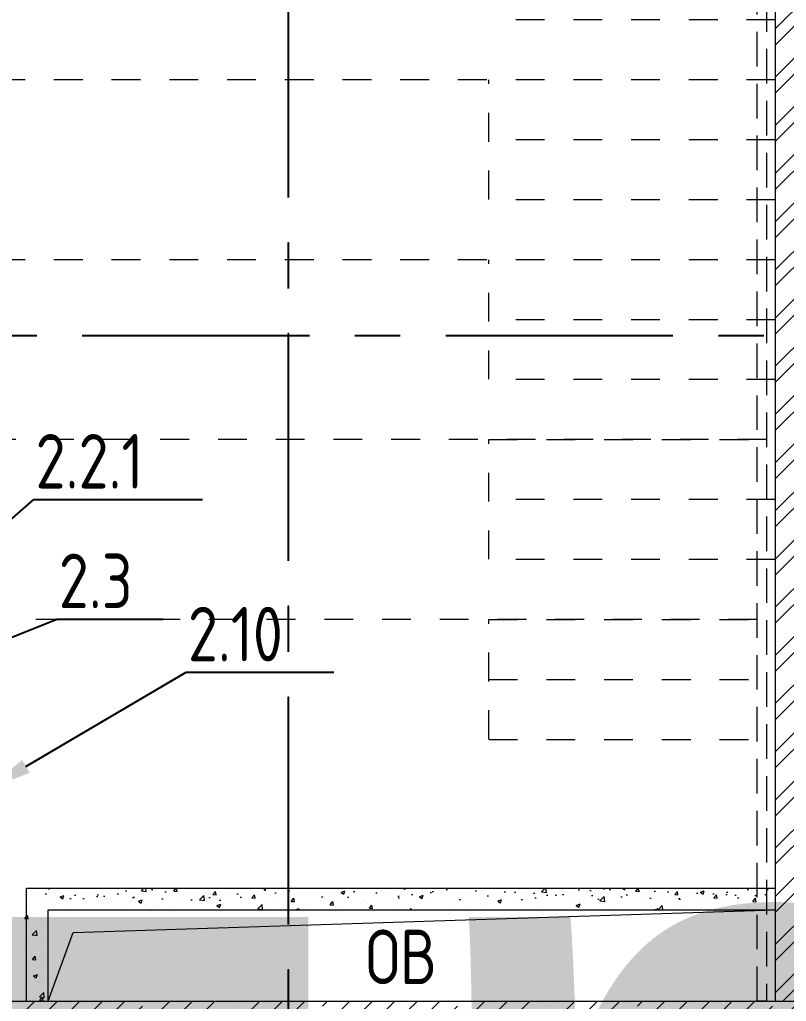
# Model space of a CAD drawing. Header units: millimetres. Extents: x 304092 to 9387535, y -16707 to 344175.
# Drawn here: x 414339 to 418557, y 81796 to 87197 of the extents above; entities that cross this region are included whole.
import ezdxf
from ezdxf import colors
from ezdxf.entities.mleader import LeaderData, LeaderLine
from ezdxf.enums import TextEntityAlignment as Align
from ezdxf.math import Vec2, Vec3

# ---------------------------------------------------------------- set-up
doc = ezdxf.new("R2018")
doc.units = ezdxf.units.MM
for name, pattern in [('CENTER', [2, 1.25, -0.25, 0.25, -0.25]), ('HIDDEN2', [4.7625, 3.175, -1.5875]), ('Штрих', [6.35, 3.175, -3.175])]:
    doc.linetypes.add(name, pattern=pattern)
for name, color, linetype, lineweight in [('_TEXT', 7, 'Continuous', 30), ('АР_Лестницы ограждения', 62, 'Continuous', 13), ('АР_Маркер экспликации', 239, 'Continuous', 13), ('АР_Номер помещения', 250, 'Continuous', 9), ('АР_Оси', 7, 'Continuous', 25), ('АР_Отверстия', 250, 'Continuous', 15), ('АР_Перегородки газоблок', 165, 'Continuous', 30), ('АР_Перегородки газоблок_Штрих', 165, 'Continuous', 5), ('АР_Сущ Несущая стена', 250, 'Continuous', 50), ('АР_тонкая линия', 250, 'Continuous', 0), ('АР_Штриховка кирпич', 250, 'Continuous', 9), ('АР_Штриховка монолит', 29, 'Continuous', 9)]:
    doc.layers.add(name, color=color, linetype=linetype, lineweight=lineweight)
doc.layers.add('АР_лестницы', color=7, linetype='Continuous', lineweight=15, true_color=0xff24ff)
doc.layers.add('АР_Названия помещений', color=124, linetype='Continuous', lineweight=5, plot=False)
doc.layers.add('АР_Помещения_площадь', color=19, linetype='Continuous', lineweight=9, plot=False)
doc.styles.add('ICOCPEUR', font='isocpeur.ttf')
doc.styles.add('ISOCPEUR', font='', dxfattribs={"height": 250})
doc.styles.get("Standard").update_dxf_attribs({"font": 'GOST.TTF'})
doc.styles.get('ISOCPEUR').set_extended_font_data('ISOCPEUR', italic=True)

# ---------------------------------------------------------------- blocks, each defined once
blk = doc.blocks.new('*U48')
at = {"color": 7, "style": 'ISOCPEUR', "width": 0.7, "flags": 1}
blk.add_attdef('КАТЕГОРИЯ', (-499.2, -2092.2), '', height=250, dxfattribs=at)
at = {"layer": 'АР_Номер помещения', "color": 7, "style": 'ISOCPEUR', "width": 0.7}
blk.add_attdef('НОМЕР_ПОМЕЩЕНИЯ', text='', height=300, dxfattribs=at).set_placement((-13874.5, 6637.6), align=Align.MIDDLE_CENTER)
at = {"layer": 'АР_Помещения_площадь', "color": 7, "lineweight": 30, "width": 0.7, "flags": 104}
blk.add_attdef('ИМЯ_ПОМЕЩЕНИЯ', text='', height=100, dxfattribs=at).set_placement((157.6, 1217.1), align=Align.MIDDLE_CENTER)
at = {"layer": 'АР_Помещения_площадь', "color": 7, "style": 'ISOCPEUR', "width": 0.7}
blk.add_attdef('ПЛОЩАДЬ_ПОМЕЩЕНИЯ', text='', height=200, dxfattribs=at).set_placement((-12654.6, 407.7), align=Align.MIDDLE_RIGHT)
blk = doc.blocks.new('*U54')
at = {"color": 7, "style": 'ISOCPEUR', "width": 0.7, "flags": 1}
blk.add_attdef('КАТЕГОРИЯ', (-499.2, -2092.2), '', height=250, dxfattribs=at)
at = {"layer": 'АР_Номер помещения', "color": 7, "style": 'ISOCPEUR', "width": 0.7}
blk.add_attdef('НОМЕР_ПОМЕЩЕНИЯ', text='', height=300, dxfattribs=at).set_placement((-12706, 14289), align=Align.MIDDLE_CENTER)
at = {"layer": 'АР_Помещения_площадь', "color": 7, "style": 'ISOCPEUR', "width": 0.7}
blk.add_attdef('ПЛОЩАДЬ_ПОМЕЩЕНИЯ', text='', height=200, dxfattribs=at).set_placement((-12401.9, 13466.7), align=Align.MIDDLE_RIGHT)
at = {"layer": 'АР_Помещения_площадь', "color": 7, "lineweight": 30, "width": 0.7, "flags": 104}
blk.add_attdef('ИМЯ_ПОМЕЩЕНИЯ', text='', height=100, dxfattribs=at).set_placement((157.6, 1217.1), align=Align.MIDDLE_CENTER)
blk = doc.blocks.new('A$C064f767a')
at = {"layer": 'АР_лестницы', "linetype": 'Штрих', "lineweight": 9, "ltscale": 50}
for p, q in [((11360, 5400), (9782.6, 5400)), ((11360, 5070), (0, 5070)), ((9782.6, 4411.9), (9782.6, 5070)), ((11360, 4740), (9782.6, 4740)), ((11360, 4410), (9782.6, 4410)), ((11360, 4080), (0, 4080)), ((9782.6, 3421.9), (9782.6, 4080)), ((11360, 3750), (9782.6, 3750)), ((11360, 3420), (9782.6, 3420)), ((11310, 3090), (50, 3090)), ((9782.6, 3090), (11360, 3090)), ((9782.6, 2431.9), (9782.6, 3090)), ((11360, 2760), (9782.6, 2760)), ((11360, 2430), (9782.6, 2430)), ((11260, 2100), (7180, 2100)), ((9782.6, 2100), (11360, 2100)), ((9782.6, 1441.9), (9782.6, 2100)), ((9782.6, 1770), (11360, 1770)), ((9782.6, 1440), (11360, 1440))]:
    blk.add_line(p, q, dxfattribs=at)

msp = doc.modelspace()

# ---------------------------------------------------------------- hatches: boundary and pattern name
at = {"layer": 'АР_Перегородки газоблок_Штрих', "lineweight": 9, "ltscale": 100}
h = msp.add_hatch(dxfattribs=at)
h.set_pattern_fill('AR-CONC', color=256, scale=30)
h.set_pattern_definition([(50, (484112.49, -889.22), (215.17805, -18.82564), [22.5, -247.5]), (355, (484112.49, -889.22), (-41.6254, 225.65764), [18, -198]), (100.45144, (484130.42, -890.78), (173.55265, 206.832), [19.12206, -210.34263]), (46.1842, (484112.5, -829.22), (320.1724, -49.6558), [33.75, -371.25]), (96.63564, (484139.17, -833.35), (280.3986, 292.2356), [28.6831, -315.5141]), (351.18416, (484112.5, -829.2), (280.3986, 292.2356), [27, -297]), (21, (484142.49, -844.22), (179.07212, -120.78567), [22.5, -247.5]), (326, (484142.49, -844.22), (72.9946, 217.545), [18, -198]), (71.45144, (484157.4, -854.28), (252.0667, 96.75935), [19.12206, -210.34263]), (37.5, (484112.49, -889.215), (3.647957, 99.868156), [0, -195.6, 0, -201, 0, -198.75]), (7.5, (484112.49, -889.22), (78.92086, 118.32351), [0, -114.6, 0, -191.1, 0, -75.75]), (327.5, (484045.59, -889.215), (160.14673, -6.76646), [0, -75, 0, -234, 0, -310.5]), (317.5, (484015.59, -889.22), (174.95585, 30.0315), [0, -97.5, 0, -155.4, 0, -220.5])])
h.paths.add_polyline_path([(414481.8, 82297.8), (415481.8, 82298.3), (418496.6, 82298.8), (418496.6, 82418.8), (415601.8, 82418.3), (414361.8, 82417.8), (414361.8, 81796.5), (414481.8, 81796.5)])
at = {"layer": 'АР_Штриховка кирпич', "lineweight": 9, "ltscale": 100}
h = msp.add_hatch(dxfattribs=at)
h.set_pattern_fill('ANSI32', color=256, scale=500)
h.set_pattern_definition([(45, (-544429.87, 163933.58), (-132.58252, 132.58252), []), (45, (-544341.49, 163933.58), (-132.58252, 132.58252), [])])
h.paths.add_polyline_path([(419136.6, 91046.5), (418496.6, 91046.5), (418496.7, 81796.6), (419136.7, 81796.4), (419136.6, 90405.7), (419136.6, 90407.3)])
at = {"layer": 'АР_Штриховка монолит', "lineweight": 9, "ltscale": 100}
h = msp.add_hatch(dxfattribs=at)
h.set_pattern_fill('ANSI35', color=256, scale=700)
h.set_pattern_definition([(45, (-531499.8, 130030.06), (-123.743687, 123.743687), []), (45, (-531376.06, 130030.06), (-123.743687, 123.743687), [218.75, -43.75, 0, -43.75])])
h.paths.add_polyline_path([(413696.8, 81596.5), (420071.8, 81596.5), (420071.8, 74047.7), (420271.8, 74047.7), (420271.8, 81596.5), (424111.8, 81596.5), (424111.8, 81796.5), (413496.8, 81796.5), (413496.8, 81596.5), (413696.8, 81596.5)])

# ---------------------------------------------------------------- linework, layer by layer
at = {"layer": 'АР_Лестницы ограждения', "linetype": 'HIDDEN2', "lineweight": 9, "ltscale": 60}
msp.add_lwpolyline([(418446.6, 89893.4), (418446.6, 81796.5), (418396.6, 81796.5), (418396.6, 89883)], dxfattribs=at)
at = {"layer": 'АР_Оси', "linetype": 'CENTER', "lineweight": 9, "ltscale": 1000}
for p, q in [((415816.7, 133473.9), (415816.7, 77741.6)), ((394683, 85461.5), (477861.4, 85461.5)), ((394683, 81796.5), (478280.2, 81796.5))]:
    msp.add_line(p, q, dxfattribs=at)
at = {"layer": 'АР_Оси', "linetype": 'CENTER', "ltscale": 1000}
for p, q in [((415816.1, 133468.8), (415816.1, 77736.4)), ((394683.1, 85460.3), (477861.5, 85460.3))]:
    msp.add_line(p, q, dxfattribs=at)
at = {"layer": 'АР_Перегородки газоблок', "lineweight": 9, "ltscale": 100}
for points in [[(414376.8, 81796.5), (414376.8, 82418.8), (418496.6, 82418.8)], [(414496.8, 81796.5), (414496.8, 82298.8), (418496.6, 82298.8)]]:
    msp.add_lwpolyline(points, dxfattribs=at)
at = {"layer": 'АР_Сущ Несущая стена', "lineweight": 9, "ltscale": 100}
for p, q in [((418496.6, 81796.5), (418496.6, 91046.5)), ((407136.6, 81796.5), (424111.8, 81796.5))]:
    msp.add_line(p, q, dxfattribs=at)
at = {"layer": 'АР_тонкая линия', "lineweight": 9, "ltscale": 100}
msp.add_lwpolyline([(414496.8, 81796.5), (414634.5, 82174.1), (418496.6, 82298.8)], dxfattribs=at)

# ---------------------------------------------------------------- block references
at = {"layer": '_TEXT', "color": 1, "lineweight": 9, "ltscale": 500}
msp.add_blockref('A$C064f767a', (407136.6, 81796.5), dxfattribs=at)
at = {"layer": 'АР_Маркер экспликации', "lineweight": 9}
ref = msp.add_blockref('*U48', (418940.7, 105983.2), dxfattribs=at)
lines = msp.add_mtext('\\W0.8000;Кабинет материальной технологии тип 2', dxfattribs={"layer": 'АР_Названия помещений', "insert": (405106.4, 110790.9), "char_height": 4891.956, "width": 926.94, "attachment_point": 1})
ref.add_attrib('ИМЯ_ПОМЕЩЕНИЯ', '', (405106.4, 110790.9), dxfattribs={"flags": 104}).embed_mtext(lines)
at = {"layer": 'АР_Маркер экспликации', "color": 7, "lineweight": 9}
ref = msp.add_blockref('*U54', (424976, 81695.2), dxfattribs=at)
lines = msp.add_mtext('\\W0.8000;Многофункциональное пространство с функцией актового зала (с эстрадой в уровне пола)', dxfattribs={"layer": 'АР_Названия помещений', "insert": (412816.7, 93953.5), "char_height": 6157.775, "width": 926.94, "attachment_point": 1})
ref.add_attrib('ИМЯ_ПОМЕЩЕНИЯ', '', (412816.7, 93953.5), dxfattribs={"flags": 104}).embed_mtext(lines)

# ---------------------------------------------------------------- texts
at = {"layer": 'АР_Отверстия', "lineweight": 9, "ltscale": 100, "insert": (416437.7, 82040.6), "char_height": 300, "attachment_point": 5, "line_spacing_factor": 0.7, "style": 'ICOCPEUR'}
msp.add_mtext('\\A1;{\\W0.8;ОВ}', dxfattribs=at)

# ---------------------------------------------------------------- leaders
at = {"lineweight": 9}
ml = msp.add_multileader_mtext('Standard', dxfattribs=at)
ml.set_content('2.2.1', color=256)
ml.set_leader_properties()
ml.build(insert=Vec2(0, 0))
ml.multileader.update_dxf_attribs({"text_left_attachment_type": 6, "text_right_attachment_type": 6, "arrow_head_size": 250})
ctx = ml.context
ctx.base_point, ctx.char_height, ctx.arrow_head_size, ctx.plane_origin = Vec3(414424.7, 84557.5, 0), 300, 250, Vec3(413361.1, 84956.9, 0)
ctx.left_attachment, ctx.right_attachment = 6, 6
notes = []
notes.append((ctx, [(0, (1, 1, 0), (414416.7, 84557.5, 0), (1, 0), 8, [(0, [(413458.7, 83716.7, 0)], 0, [])])]))
ctx.mtext.insert, ctx.mtext.flow_direction = Vec3(414426.7, 84917.5, 0), 5
ml = msp.add_multileader_mtext('Standard', dxfattribs=at)
ml.set_content('2.3', color=256)
ml.set_leader_properties()
ml.build(insert=Vec2(0, 0))
ml.multileader.update_dxf_attribs({"text_left_attachment_type": 6, "text_right_attachment_type": 6, "arrow_head_size": 250})
ctx = ml.context
ctx.base_point, ctx.char_height, ctx.arrow_head_size, ctx.plane_origin = Vec3(414552.3, 83899.4, 0), 300, 250, Vec3(413410.8, 84631.6, 0)
ctx.left_attachment, ctx.right_attachment = 6, 6
notes.append((ctx, [(0, (1, 1, 0), (414544.3, 83899.4, 0), (1, 0), 8, [(0, [(413751.2, 83580.4, 0)], 0, [])])]))
ctx.mtext.insert, ctx.mtext.flow_direction = Vec3(414554.3, 84259.4, 0), 5
ml = msp.add_multileader_mtext('Standard', dxfattribs=at)
ml.set_content('2.10', color=256)
ml.set_leader_properties()
ml.build(insert=Vec2(0, 0))
ml.multileader.update_dxf_attribs({"text_left_attachment_type": 6, "text_right_attachment_type": 6, "arrow_head_size": 250})
ctx = ml.context
ctx.base_point, ctx.char_height, ctx.arrow_head_size, ctx.plane_origin = Vec3(415262.7, 83606.5, 0), 300, 250, Vec3(414199.2, 83099.2, 0)
ctx.left_attachment, ctx.right_attachment = 6, 6
notes.append((ctx, [(0, (1, 1, 0), (415254.7, 83606.5, 0), (1, 0), 8, [(0, [(414158.3, 82962, 0)], 0, [])])]))
ctx.mtext.insert, ctx.mtext.flow_direction = Vec3(415264.7, 83966.5, 0), 5
for ctx, leaders in notes:
    for number, flags, end, landing, length, lines in leaders:
        leader = LeaderData()
        leader.index, (leader.has_last_leader_line, leader.has_dogleg_vector, leader.attachment_direction) = number, flags
        leader.last_leader_point, leader.dogleg_vector, leader.dogleg_length = Vec3(end), Vec3(landing), length
        for number, points, colour, breaks in lines:
            line = LeaderLine()
            line.index, line.vertices, line.color, line.breaks = number, Vec3.list(points), colors.encode_raw_color(colour), breaks
            leader.lines.append(line)
        ctx.leaders.append(leader)

doc.saveas('drawing.dxf')
